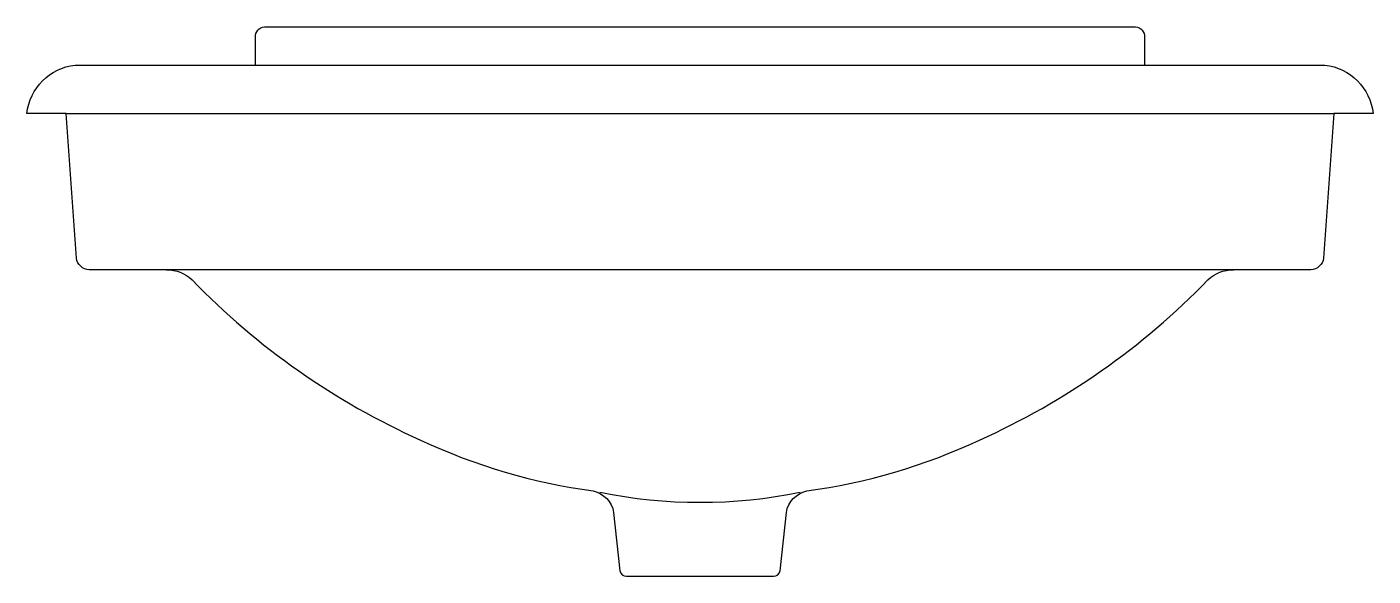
# Model space of a CAD drawing. Extents: x -0.269 to 0.269, y 0.626 to 0.845.
import ezdxf

# ---------------------------------------------------------------- set-up
doc = ezdxf.new("R2010")
doc.units = 0
doc.header["$LTSCALE"] = 0.5
doc.header["$MEASUREMENT"] = 0
doc.layers.get('0').update_dxf_attribs({"linetype": 'CONTINUOUS'})

msp = doc.modelspace()

# ---------------------------------------------------------------- linework, layer by layer
for points in [[(-0.1773992500000006, 0.8297216349999985), (-0.1773992500000006, 0.8388450250000048), (-0.1773992500000006, 0.8408724450000022, -0.4207230380049791), (-0.1738512649999997, 0.8449272849999971), (0, 0.8449272849999971), (0.1738512650000015, 0.8449272849999971, -0.4207230380049791), (0.1773992500000023, 0.8408724450000022), (0.1773992500000023, 0.8388450250000048), (0.1773992500000023, 0.8297216349999985)], [(-0.2128790999999985, 0.7481179799999964, -0.1951731759749331), (-0.2027419999999971, 0.7440631400000015, 0.09552900877286805), (-0.1115080999999982, 0.6801994100000002, 0.07705588853833366), (-0.04257581999999971, 0.6599252100000044, -0.3006517176470248), (-0.03446613999999926, 0.6513086749999957), (-0.03193186499999712, 0.6279933450000001, 0.3836576705971141), (-0.02939758999999853, 0.6259659249999956), (0, 0.6259659249999956), (0.02939759000000208, 0.6259659249999956, 0.3836576705971141), (0.03193186500000067, 0.6279933450000001), (0.03446614000000281, 0.6513086749999957, -0.3006517176470248), (0.04257581999999971, 0.6599252100000044, 0.07705588853833366), (0.1115081000000018, 0.6801994100000002, 0.09552900877286805), (0.2027420000000006, 0.7440631400000015, -0.1951731759749331), (0.2128791000000021, 0.7481179799999964)]]:
    msp.add_lwpolyline(points, format="xyb")
msp.add_lwpolyline([(-0.2127341024229175, 0.7481179799999964), (-0.2437972550000005, 0.7481179799999964, -0.3612728104031541), (-0.2488658049999977, 0.752679674999996), (-0.2529206449999979, 0.8104611449999979), (-0.2686331499999994, 0.8104611449999979, -0.3499332680478718), (-0.2493726599999988, 0.8297216349999985), (-0.1875363500000162, 0.8297216349999985), (0, 0.8297216349999985), (0.187536350000002, 0.8297216349999985), (0.2493726600000024, 0.8297216349999985, -0.3499332680478718), (0.268633150000003, 0.8104611449999979), (0.2529206449999997, 0.8104611449999979), (0.2488658050000012, 0.752679674999996, -0.3612728104031541), (0.2437972550000023, 0.7481179799999964), (0.212734102422921, 0.7481179799999964), (0, 0.7481179799999964)], format="xyb", close=True)
msp.add_lwpolyline([(-0.2529206449999979, 0.8104611449999979), (0, 0.8104611449999979), (0.2529206449999997, 0.8104611449999979)])
msp.add_arc((0, 0.8550960634375002), 0.1997325484375, 258.4352153552719, 281.5647846447281)

doc.saveas('drawing.dxf')
